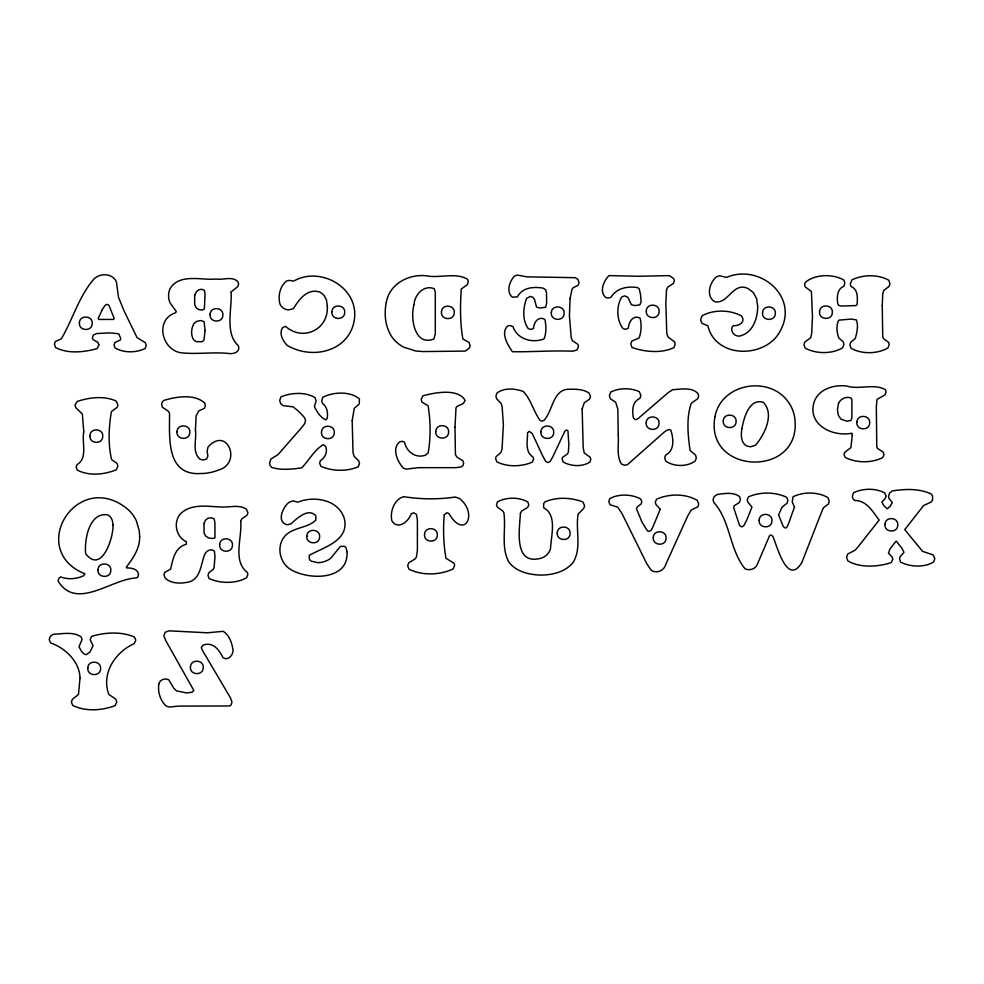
<?xml version="1.0" encoding="UTF-8"?>
<svg xmlns="http://www.w3.org/2000/svg" width="984" height="984" viewBox="0 0 984 984"><rect width="100%" height="100%" fill="white"/><g stroke="black" fill="none" stroke-linecap="round" stroke-linejoin="round"><path stroke-width="1.48" d="M618.235 435.125C618.936 444.633 616.242 455.346 621.371 463.956L624.631 465.272L627.534 464.571L663.72 432.529L666.795 430.254L669.304 429.491L670.744 430.057C673.56 437.978 674.864 450.783 665.602 455.075L664.692 457.683L665.701 460.979C673.782 466.945 687.201 466.994 695.294 460.967L696.303 457.843L695.54 455.075L690.079 450.488C687.939 435.236 686.143 418.151 691.26 403.256L697.681 398.754L698.628 395.986L698.074 393.625C691.838 386.86 680.965 389.283 672.749 389.664L668.05 392.739L637.792 418.852L635.578 419.676L633.462 418.175C632.023 410.918 631.974 401.595 639.969 398.397L640.842 395.383L639.28 391.644C630.646 387.757 618.985 387.721 610.646 392.161L609.391 395.716L610.412 398.803L615.689 402.272L617.829 409.073L618.235 435.125M195.422 430.008C196.886 439.331 191.634 452.136 200.047 459.233L203.331 460.045L206.64 458.962L207.882 456.146L207.132 451.152L208.005 447.056C227.218 425.408 242.581 463.501 218.325 470.106A47.699 47.699 0 0 1 200.625 473.538C165.62 475.678 169.703 437.019 169.531 413.341L168.399 411.287L162.397 407.216L161.585 404.584L162.139 402.21L163.811 400.414C176.394 396.687 194.155 393.538 204.758 403.034L205.336 405.666L204.414 408.323L198.805 410.869L196.148 415.777L195.422 430.008M83.775 431.865C81.549 442.259 88.179 458.04 76.998 464.743L76.125 467.105L77.232 470.044C88.818 476.293 104.415 474.657 116.272 469.786L117.932 466.133L117.035 463.402L111.61 459.589C107.945 444.313 108.744 427.007 111.413 411.57L117.194 407.278L117.932 404.916L116.087 400.98C103.947 395.593 89.544 397.364 77.244 401.423L74.993 405.137L75.743 407.634L82.361 414.079L83.775 431.865M454.989 427.277L455.42 454.608L456.847 456.97L462.935 460.819L463.661 463.058L463.107 465.248L461.447 466.81L456.182 467.671L418.286 467.671L406.257 469.134L403.378 468.236C397.573 461.668 391.497 448.95 399.516 441.914L402.136 441.275L404.486 442.148C406.515 451.705 415.469 458.581 425.322 455.248L428.101 453.083C430.906 437.745 430.623 420.967 428.101 405.765L422.05 402.185L421.164 399.529L422.837 395.863C434.03 392.739 457.99 387.856 465.124 400.39L463.39 403.477L457.043 406.417L455.998 407.794L454.989 427.277M882.242 305.68L882.734 336.639L883.706 338.803L888.675 342.407L889.192 344.449L887.962 348.004C877.334 354.055 861.603 354.338 850.976 348.201L849.93 345.04L850.729 342.284L855.28 338.484C856.88 332.69 858.638 325.655 856.363 319.886L851.123 319.074L838.762 320.157C835.957 325.47 836.769 332.481 838.823 337.992L843.349 341.94L843.915 344.498L842.599 347.844C831.751 354.129 816.277 354.068 805.293 348.164L803.903 344.88L804.777 342.112L810.705 337.672L811.665 333.662L812.476 317.069L811.419 291.559L805.207 286.861L804.617 284.868L805.281 282.334C815.281 274.069 832.685 273.724 843.78 279.96L844.838 283.023L843.977 286.11C836.929 289.259 836.769 297.156 837.765 303.81L838.823 305.409L841.283 306.061L856.006 305.569L857.027 304.536C857.654 298.054 858.22 289.468 851.025 286.467L850.262 283.945L851.935 279.899C862.82 274.462 878.072 274.167 888.761 280.219L889.942 283.564L889.106 286.405L883.816 290.317L882.783 293.65L882.242 305.68M352.198 420.635L352.998 452.48L354.154 456.404L358.68 460.807L359.504 463.476L358.274 466.711C347.131 471.705 331.989 471.361 320.846 466.281L319.652 463.206L320.378 460.623C325.335 457.56 327.807 451.902 325.593 446.207L323.232 444.719C314.093 450.008 309.074 460.463 301.682 467.88C292.076 469.171 281.055 470.512 271.658 467.363L270.12 465.567L269.616 463.046L270.834 459.085L278.066 454.559L302.088 427.105L304.819 423.415L305.557 420.709L304.757 418.077A52.177 52.177 0 0 0 292.838 406.798L283.269 405.691L280.723 403.76L279.69 400.537L280.932 396.909C291.006 392.579 305.298 391.718 315.04 397.61L316.122 401.029L314.388 406.453C316.7 411.656 320.378 417.29 325.556 419.836L327.106 418.704C328.226 413.243 327.229 406.589 322.334 403.219L321.768 400.697L322.691 397.401C332.961 391.829 350.255 390.968 359.455 398.951L359.172 404.055L354.24 408.348L352.198 420.635M79.409 322.85C78.499 331.067 92.065 331.916 92.201 323.65C93.111 315.433 79.532 314.572 79.409 322.85M89.95 435.703C89.04 443.932 102.619 444.78 102.742 436.515C103.652 428.286 90.085 427.437 89.95 435.703M87.81 667.976C86.9 676.205 100.466 677.054 100.589 668.788C101.5 660.559 87.933 659.711 87.81 667.976M98.006 569.785C97.096 578.002 110.663 578.85 110.798 570.585C111.709 562.368 98.142 561.507 98.006 569.785M177.009 431.718C176.099 439.946 189.666 440.795 189.801 432.529C190.712 424.301 177.145 423.452 177.009 431.718M190.441 667.017C189.531 675.233 203.11 676.094 203.233 667.816C204.143 659.6 190.576 658.739 190.441 667.017M210.084 314.425C209.174 322.654 222.741 323.502 222.864 315.237C223.774 307.008 210.207 306.159 210.084 314.425M219.653 544.607C218.743 552.823 232.31 553.684 232.445 545.407C233.343 537.19 219.776 536.341 219.653 544.607M306.836 536.182C305.926 544.398 319.493 545.259 319.615 536.981C320.526 528.765 306.959 527.916 306.836 536.182M321.497 432.05C320.587 440.266 334.154 441.115 334.289 432.849C335.2 424.633 321.633 423.772 321.497 432.05M331.891 311.817C330.981 320.034 344.548 320.895 344.683 312.617C345.593 304.4 332.014 303.552 331.891 311.817M424.534 534.484C423.624 542.701 437.191 543.562 437.314 535.284C438.224 527.067 424.657 526.206 424.534 534.484M435.801 431.472C434.891 439.7 448.458 440.549 448.581 432.284C449.491 424.055 435.924 423.206 435.801 431.472M441.472 311.99C440.561 320.206 454.128 321.067 454.251 312.789C455.161 304.573 441.595 303.724 441.472 311.99M540.929 431.828C540.019 440.045 553.586 440.893 553.709 432.628C554.619 424.411 541.052 423.55 540.929 431.828M551.335 312.74C550.425 320.969 563.992 321.817 564.115 313.539C565.025 305.323 551.458 304.474 551.335 312.74M557.288 532.873C556.378 541.102 569.957 541.95 570.08 533.685C570.991 525.456 557.424 524.607 557.288 532.873M646.316 310.956C645.406 319.185 658.972 320.034 659.108 311.768C660.018 303.539 646.439 302.691 646.316 310.956M646.217 422.776C645.307 430.992 658.874 431.853 659.009 423.575C659.92 415.359 646.34 414.498 646.217 422.776M653.29 537.584C652.38 545.8 665.947 546.661 666.07 538.383C666.98 530.167 653.413 529.318 653.29 537.584M723.289 420.943C722.379 429.172 735.946 430.02 736.081 421.755C736.979 413.526 723.412 412.677 723.289 420.943M762.551 312.777C761.641 320.993 775.207 321.842 775.331 313.576C776.241 305.347 762.674 304.499 762.551 312.777M759.168 520.204C758.258 528.42 771.825 529.281 771.948 521.003C772.858 512.787 759.291 511.938 759.168 520.204M819.549 311.768C818.651 319.997 832.218 320.846 832.341 312.58C833.251 304.351 819.684 303.502 819.549 311.768M856.892 422.222C855.982 430.438 869.548 431.287 869.671 423.022C870.582 414.805 857.015 413.944 856.892 422.222M884.973 524.411C884.062 532.639 897.629 533.488 897.752 525.222C898.663 516.994 885.096 516.145 884.973 524.411M570.068 298.57L569.416 315.643L571.212 337.709L572.43 340.735L577.817 344.265L578.469 346.54L576.956 349.984L572.676 351.202C552.701 350.341 532.098 352.038 512.381 351.719C507.879 345.113 500.216 332.924 507.707 325.999L509.786 325.507L512.959 326.59C517.387 339.394 532.135 343.367 543.967 338.976C546.538 333.207 546.145 326.122 545.05 319.948L543.771 318.791C537.387 316.528 533.845 323.072 533.476 328.459L530.929 329.406L528.322 328.668C522.135 320.231 523.033 307.93 526.538 298.509L530.327 296.393L532.984 297.365L534.484 299.407L536.563 307.106L539.872 308.053L545.567 307.266L546.649 303.22L546.514 292.974L545.677 289.776L543.094 288.115C533.648 286.492 522.258 287.402 517.35 296.91L512.233 297.131C505.924 291.768 509.527 280.698 514.878 275.852L517.535 275.089L526.883 276.848L575.271 277.685L577.989 279.481L579.01 282.568L578.248 285.2L573.217 287.722L572.024 289.235L570.068 298.57M79.999 678.259L78.474 694.495L72.361 699.329L71.377 702.158L72.73 705.393C85.497 711.801 102.029 710.596 115.128 705.614L116.801 701.998L115.78 699.12L108.83 694.409C100.971 673.474 115.251 652.06 134.267 643.61L135.78 640.141L134.414 637.017C121.401 631.347 104.882 632.281 91.672 636.377L90.134 639.649L93.062 645.725L89.975 651.961L86.174 654.729L83.948 653.88L81.131 650.879L79.015 646.648L82.102 639.489L81.069 636.808C72.988 631.371 62.398 633.979 53.321 634.237L50.369 636.291L49.2 639.551L50.553 642.909C65.19 647.89 79.938 661.912 79.999 678.259M852.267 434.854L850.939 447.622L844.85 452.234L843.964 454.374L845.268 457.4C856.375 463.156 871.553 463.206 882.722 457.609L883.976 454.596L883.115 452.099L877.494 448.372L876.769 446.736L876.338 406.343L877.088 399.319L884.874 394.978L886.092 392.026L885.575 389.873C874.567 382.985 859.118 390.033 846.781 386.06C833.94 384.375 817.692 389.123 813.879 402.948C807.606 425.432 833.51 437.13 851.873 433.194L852.267 434.854M205.041 330.489L204.02 339.923L202.458 341.669L196.234 341.657L193.663 339.849C190.601 335.003 191.179 328.447 193.91 323.576L196.788 321.325L200.822 320.575L204.118 321.596L205.041 330.489M582.159 408.901L583.18 447.486L584.225 452.972L590.142 457.228L590.818 459.417L589.994 462C582.454 467.08 570.794 466.465 563.106 461.914L562.135 459.257L562.59 457.314L567.313 454.104L568.322 452.369L568.863 444.731L567.928 430.758L566.587 430.033L565 430.869L552.787 456.81L550.044 461.582L547.94 462.615L545.653 461.348L542.947 456.379L532.209 433.477L529.281 431.386L527.572 432.751C527.596 440.857 524.681 451.865 532.971 456.957L533.623 459.097L532.381 462.099C521.668 466.822 507.437 467.203 496.883 461.84L495.616 458.606L496.108 456.65L501.065 452.369L502.074 448.901L503.365 424.67L502.123 406.453L501.016 403.292L496.539 398.668L495.948 396.146L496.908 393.096C504.165 387.475 515.149 388.422 523.316 391.484C531.065 399.627 533.5 411.361 540.044 420.389L541.975 421.201L543.918 420.439C552.479 411.472 552.59 392.149 566.194 389.381C573.844 389.111 582.442 388.618 589.059 393.059L590.498 396.527L589.527 399.184L584.287 402.714L582.159 408.901M520.413 513.291C519.577 529.503 513.082 566.243 541.606 558.076A14.637 14.637 0 0 0 550.486 549.072C550.966 536.096 557.559 514.976 543.685 507.83L543.623 503.685L544.718 502C556.329 496.809 571.163 497.387 582.811 501.938L584.631 505.678L583.733 508.408L578.1 514.128C575.406 530.044 581.925 547.817 573.168 562.381C565.443 571.852 552.725 575.025 540.991 575.074C529.22 574.791 516.01 571.839 508.679 561.803C500.819 546.846 506.182 528.937 503.882 512.799L502.849 510.991L497.178 506.981L496.526 504.644L497.474 501.877C506.231 496.945 519.072 497.006 527.818 501.938L528.789 504.755L527.756 507.301L521.545 511.188L520.413 513.291M666.525 289.702L665.824 302.986L666.795 333.392L668.001 336.946L674.704 341.977L675.147 344.129L673.954 347.598C661.592 353.576 644.717 352.026 632.011 347.45L630.793 344.019L631.777 341.153L639.034 337.942C641.556 331.805 641.531 324.609 640.178 318.164C632.761 314.486 628.874 322.125 628.272 328.262L625.75 329.332L623.044 328.607C616.451 320.194 616.205 305.913 621.827 296.873L624.729 295.877L627.927 297.353L631.396 304.72L634.914 305.581L639.797 304.819L641.101 302.063L640.523 294.573L639.305 289.05L637.718 287.623C627.706 286 616.587 287.906 611.002 297.291L608.137 298.041L605.837 297.549C598.924 292.039 603.745 280.637 608.985 275.606L638.764 276.258L669.391 275.618L673.745 278.62L674.335 280.809L673.486 283.38L667.73 287.119L666.525 289.702M757.692 306.664C757.631 317.893 753.289 331.522 741.653 335.507C736.29 337.893 730.03 332.801 732.158 327.106L733.289 325.642C738.676 326.368 746.229 321.829 741.456 315.938C729.796 309.628 713.671 309.406 702.023 315.815L700.546 319.898L701.899 323.281L707.89 325.827C715.774 359.246 766.61 358.656 780.57 330.353C798.946 295.864 759.193 263.368 726.512 277.39L719.636 275.766L716.659 276.664C709.649 282.211 705.688 295.913 714.47 301.608C728.221 305.188 733.154 280.403 748.664 288.927L753.547 292.789L756.659 298.828L757.692 306.664M240.662 521.176C242.396 537.264 232.273 561.028 247.279 572.331L247.87 574.422L246.627 577.743C235.717 583.807 220.305 583.733 209.1 578.506L207.968 575.443L208.792 572.799L213.282 569.269L214.094 567.583L214.967 556.846L214.401 551.052L211.769 549.798A7.552 7.552 0 0 0 204.512 554.951C200.908 564.164 200.785 577.46 190.146 581.642C182.04 583.733 171.819 584.201 165.25 578.235L163.947 574.853L164.66 572.491L170.675 569.072C172.84 559.17 174.845 547.424 186.222 544.287L186.456 541.754C174.845 536.674 172.507 518.962 183.036 511.582C194.463 503.402 209.407 506.809 222.445 507.031C230.416 507.313 239.272 504.398 246.381 509.171L247.931 512.664L247.119 515.136L241.855 518.839L240.662 521.176M112.988 525.001C113.701 537.485 101.512 574.656 85.608 553.598C84.378 539.798 88.954 512.074 107.699 514.829L110.577 517.006L112.385 520.462L112.988 525.001M414.03 304.585C410.082 317.771 414.448 346.651 433.821 339.013L435.285 334.154L435.285 292.199L434.227 288.73C423.919 284.45 414.559 294.708 414.03 304.585M741.85 428.753C740.989 434.743 740.595 442.652 746.758 446.023L750.484 446.798L755.491 445.223C764.519 434.842 774.888 414.006 763.24 402.272C748.984 397.991 743.83 418.409 741.85 428.753M346.995 551.606C349 581.507 306.454 580.302 289.259 568.567C279.96 561.827 276.898 547.94 283.281 538.223C290.723 526.87 306.811 528.974 315.79 520.204L315.852 515.837C308.349 507.338 296.873 518.556 290.883 523.894L287.353 524.767C276.086 522.356 282.74 506.908 289.099 502.295L292.838 500.856L297.931 502.16C314.56 495.37 339.025 499.798 344.486 519.134C349.16 540.979 323.318 547.375 309.259 555.333L309.394 559.466L311.264 561.175L317.771 562.663A21.365 21.365 0 0 0 330.575 558.395L340.476 546.378L344.375 546.292L345.913 547.596L346.995 551.606M231.092 291.977C232.236 308.423 224.598 333.293 238.165 345.507L238.878 347.893C238.534 353.6 231.584 354.178 227.218 353.317C212.556 352.087 197.845 354.228 183.208 352.998C162.102 352.075 153.799 319.665 175.693 312.715L176.259 311.461L170.134 303.035A17.823 17.823 0 0 1 169.888 288.964C179.15 272.998 201.093 280.489 215.939 279.038C222.95 280.305 232.63 275.643 238.067 281.916L238.608 284.081L237.71 286.664L231.092 291.977M203.995 523.599L204.069 532.861L205.693 536.059L208.51 537.916L212.63 538.531L214.942 537.879L214.918 522.16L213.934 518.691L210.957 517.707L207.71 518.359L205.385 520.327L203.995 523.599M386.294 302.359C383.969 313.957 385.162 326.528 391.693 336.602A32.497 32.497 0 0 0 403.821 347.217L415.765 351.017L422.923 351.559L465.198 351.091L469.528 347.893L470.094 345.433L469.085 342.481L462.886 339.013C459.983 322.678 460.192 305.544 461.25 289.001L467.363 284.647L468.298 281.731L467.658 279.37C455.604 271.978 439.184 278.62 425.691 275.717C408.225 274.093 389.529 284.044 386.294 302.359M194.684 295.397L194.672 304.474L196.099 307.648L198.522 309.493L202.015 310.108L204.364 309.025L205.041 294.118L204.315 290.292L201.683 289.235L198.51 289.936L196.148 292.027L194.684 295.397M139.666 536.341C139.986 548.236 133.258 558.125 126.321 567.079L126.616 567.891C131.315 567.891 138.326 568.813 138.473 574.877L137.785 577.128L136.087 578.026C111.979 578.592 76.309 611.175 58.068 580.954L58.942 578.248L60.676 576.895C68.056 579.76 76.617 579.109 83.701 575.677L84.907 573.856C26.642 550.191 76.604 469.27 126.469 508.187A34.674 34.674 0 0 1 136.272 520.597L139.285 530.794L139.666 536.341M444.276 514.792C442.96 529.207 443.464 544.017 445.986 558.272L454.141 563.34L454.633 565.32L453.267 568.875C440.106 575.148 422.161 575.849 409 569.207L407.683 565.812L408.741 562.75L415.002 559.01L416.416 557.141L417.388 550.363L417.388 519.995L416.515 514.472L413.649 512.787L411.152 513.82C408.704 521.68 397.585 530.474 391.817 520.659C389.836 511.803 394.252 499.011 403.784 496.686C420.721 499.343 438.261 499.589 455.223 497.018L459.27 498.396C478.519 513.008 464.842 540.806 448.864 513.488L446.773 512.738L444.276 514.792M715.011 416.539C703.892 475.469 802.895 478.458 794.752 417.929A36.469 36.469 0 0 0 787.889 401.423C768.824 375.236 721.211 383.293 715.011 416.539M158.879 683.732C157.551 691.666 160.146 700.399 166.075 705.934L169.039 707.066L178.682 706.094L229.616 705.983L230.896 705.221L231.978 702.182L230.453 697.853L202.544 650.522L201.29 647.595L202.839 645.27C212.802 641.236 219.198 649.76 222.938 657.632L225.742 658.813L228.448 658.148A9.274 9.274 0 0 0 233.06 650.03C231.953 643.167 229.407 635.111 223.196 631.322L207.415 632.786L169.039 630.842L165.263 632.195L163.824 635.775L165.779 640.658L193.811 690.424L191.966 692.293L186.431 692.921L176.357 690.805L173.602 687.927L168.768 679.796L166.001 678.923L162.68 679.464L160.306 681.063L158.879 683.732M327.291 306.049C328.914 329.824 302.617 341.891 285.483 326.27L282.236 328.041C279.038 334.142 282.912 341.116 287.328 345.47C314.536 361.349 353.736 349.701 354.769 314.56C355.003 285.188 318.595 266.701 293.786 281.055L289.062 280.415L286.418 281.055C279.899 286.504 277.66 296.282 280.059 304.302A9.655 9.655 0 0 0 288.902 309.849L293.404 308.656C299.001 299.431 307.672 287.734 320.157 292.211L324.007 295.237L326.467 299.96L327.291 306.049M838.491 403.465L837.458 409.541L838.343 415.346L840.988 419.184L847.003 421.201L850.963 420.439L851.886 417.892L851.886 399.455L850.877 397.868C845.945 396.22 840.631 398.778 838.491 403.465M885.895 495.961L885.489 498.039L881.885 502.197L884.161 506.047L887.31 508.802L890.286 506.207L892.291 502.357L889.056 498.617L888.552 496.231L889.585 493.033L892.291 490.967C905.046 488.851 919.142 488.396 931.085 493.919L932.524 495.776L932.549 500.192L931.171 502.024L923.632 505.555L904.763 529.626L922.549 551.335L933.201 554.939L934.8 558.678L933.496 562.098C924.062 567.707 910.286 567.018 900.618 562.135L899.561 559.01L900.102 556.735L903.952 552.282L901.971 548.223L896.141 541.065L890.016 548.986L888.441 553.094L892.242 557.165L892.783 559.281L891.209 562.59C878.011 566.944 860.324 568.174 847.9 560.929L846.535 557.276L847.765 553.967L854.887 550.339L857.765 547.239L879.179 520.081C872.906 511.938 866.609 500.229 854.776 500.512L852.956 498.753L852.341 496.28L853.534 492.763C862.71 488.261 875.735 487.892 884.837 493.021L885.895 495.961M98.855 344.929L97.256 348.533C84.489 352.223 67.834 354.117 55.596 347.512L54.403 344.117L55.375 341.448L61.279 338.877C72.865 319.345 78.892 296.086 94.132 278.841C100.503 272.728 112.631 273.245 116.444 281.904L118.51 297.353L124.169 311.153L136.997 337.524L145.337 342.703L146.185 345.31L145.238 348.471C136.382 352.887 123.59 353.133 115.005 347.856L114.033 345.04L114.857 342.592L120.355 339.96L120.811 338.422L118.646 333.761L110.023 332.887L96.74 333.539L93.443 334.941L92.348 337.819L92.988 339.591L98.019 342.407L98.855 344.929M794.457 507.006L788.602 523.488L786.733 527.424L785.404 528.101L783.264 526.588L778.565 514.866L782.059 507.191L786.979 503.218L787.95 500.339L786.646 497.301C775.22 491.816 759.759 491.643 748.344 496.981L747.237 499.847L747.754 501.914L751.948 507.067L746.794 519.97L743.793 525.69L741.764 526.907L739.611 525.493L733.621 507.498L734.199 505.69L739.316 502.59L740.46 499.417L739.574 496.625C733.289 491.803 724.421 493.464 717.139 494.534L714.101 496.649L713.08 499.749L713.806 502.455C730.546 520.659 729.353 549.933 745.171 568.9C750.017 570.929 756.056 568.863 757.643 563.611L769.673 535.468L770.866 534.927L772.821 536.28C777.089 545.8 787.261 586.944 801.886 562.418L821.837 511.397L823.534 507.683L828.516 503.919L829.204 501.041L828.024 497.695C818.061 491.705 803.338 491.619 793.055 496.772L792.231 501.938L794.457 507.006M660.215 509.281L652.466 527.99L650.904 530.511L649.157 531.348L647.472 530.905L642.171 522.516L636.476 508.74L637.115 507.031L641.138 503.931L641.839 501.852L640.756 499.036C631.777 494.116 618.678 493.587 609.711 498.667L608.825 501.532L609.994 504.694L617.768 507.227L621.888 513.353L646.771 563.709L651.113 570.142C656.242 574.066 664.2 570.695 665.701 564.533L687.865 515.678L691.199 510.069L697.902 506.785L698.714 504.079L697.287 500.389C685.516 493.378 668.825 493.636 656.537 499.232L655.233 502.295L655.934 504.484L660.215 509.281M102.213 309.689L98.154 318.472L98.88 319.443L113.578 319.431L114.193 318.41L108.88 305.224L107.096 304.314L105.03 305.409L102.213 309.689"/></g></svg>
